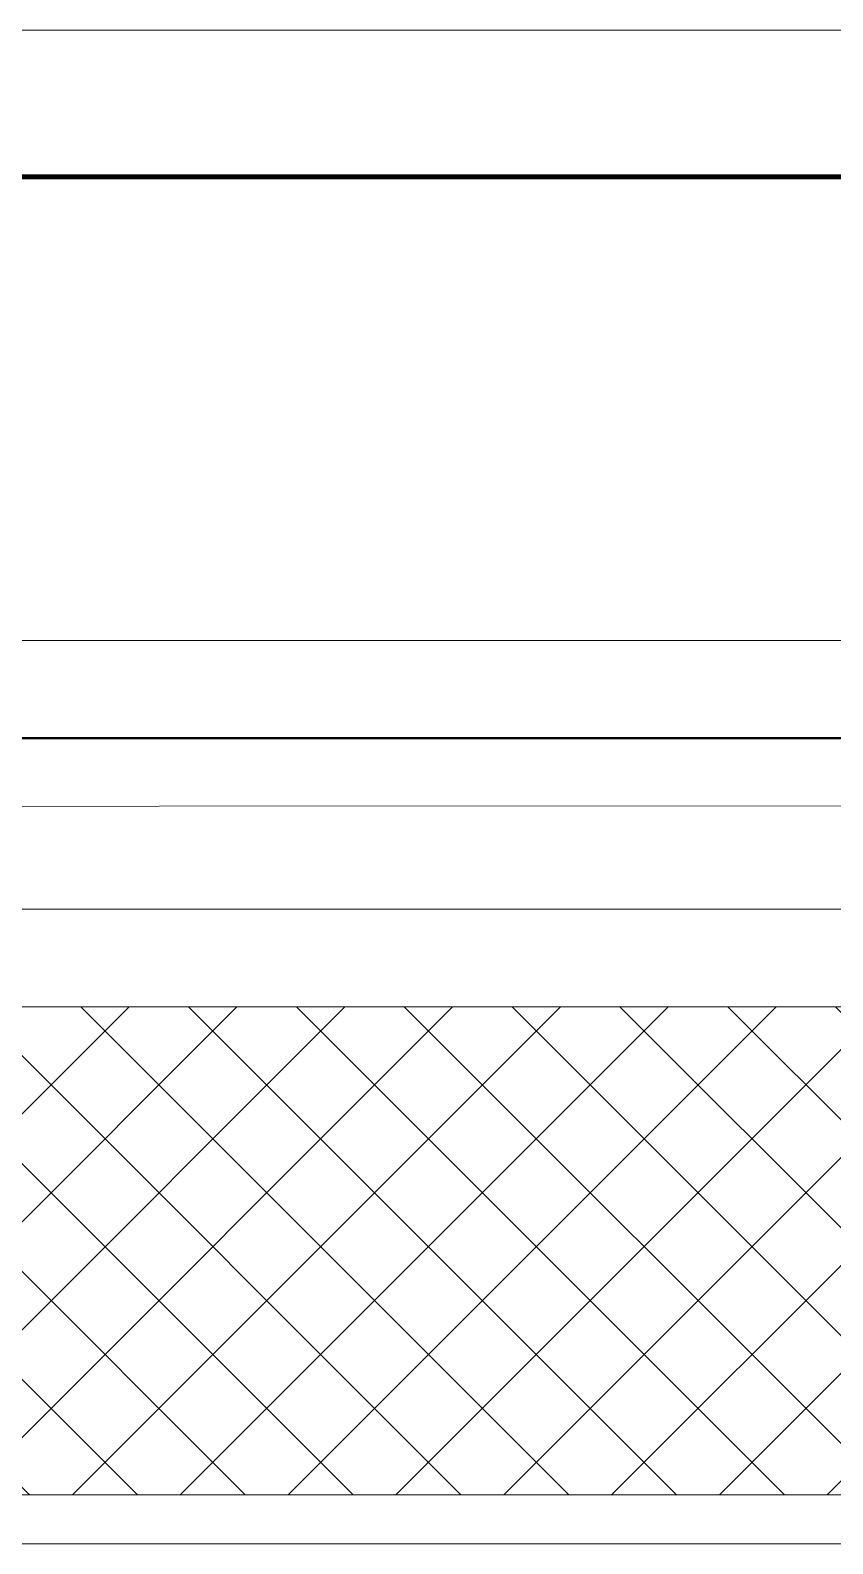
# Model space of a CAD drawing. Extents: x -1701 to 23780, y -363 to 7742.
# Drawn here: x 2935.9 to 2968.7, y 2803 to 2865 of the extents above; entities that cross this region are included whole.
import ezdxf

# ---------------------------------------------------------------- set-up
doc = ezdxf.new("R2010")
doc.units = 0
doc.header["$LTSCALE"] = 25
doc.header["$MEASUREMENT"] = 0
doc.layers.get('0').update_dxf_attribs({"color": 9, "lineweight": 9})
for name, color, linetype, lineweight in [('Audi$0$00', 8, 'Continuous', 9), ('Audi$0$06D', 8, 'Continuous', 9), ('Audi$0$09W', 8, 'Continuous', 9), ('Audi$0$10', 8, 'Continuous', 9), ('Audi$0$14', 8, 'Continuous', 9), ('Audi$0$33', 8, 'Audi$0$BATTING', 9)]:
    doc.layers.add(name, color=color, linetype=linetype, lineweight=lineweight)
doc.linetypes.add('Audi$0$BATTING', pattern='A,0.0001,-0.1,[134,ltypeshp.shx,S=0.1,R=0,X=-0.1,Y=0],-0.2,[134,ltypeshp.shx,S=0.1,R=180,X=0.1,Y=0],-0.1', length=0.4001)

# ---------------------------------------------------------------- blocks, each defined once
blk = doc.blocks.new('Audi$0$p-zemin kat')
at = {"layer": 'Audi$0$09W'}
h = blk.add_hatch(dxfattribs=at)
h.set_pattern_fill('ANSI37', color=256, scale=25, style=0)
h.paths.add_polyline_path([(2910, 2825), (3035, 2825), (3035, 2805), (2910, 2805)])
at = {"layer": 'Audi$0$00'}
blk.add_lwpolyline([(2910, 2825), (3035, 2825), (3035, 2805), (2910, 2805)], close=True, dxfattribs=at)
at = {"layer": 'Audi$0$06D'}
for points in [[(2529.825, 2825), (2529.825, 2865), (4067.5, 2865), (4067.5, 2825)], [(2904.372, 2840.001), (3034.592, 2840.002)], [(2909.85, 2833.203), (3034.968, 2833.253)]]:
    blk.add_lwpolyline(points, dxfattribs=at)
at = {"layer": 'Audi$0$10'}
for points, const_width in [([(2529.825, 2859), (4067.2, 2859)], 0.2), ([(2903.37, 2836.001), (3041.448, 2836.001)], 0.1)]:
    blk.add_lwpolyline(points, dxfattribs=dict(at, const_width=const_width))
at = {"layer": 'Audi$0$14'}
blk.add_lwpolyline([(2908, 2820.225), (2908, 2803), (3037, 2803), (3037, 2825)], dxfattribs=at)
at = {"layer": 'Audi$0$33', "ltscale": 0.4}
blk.add_lwpolyline([(2910.15, 2829), (3035, 2829)], dxfattribs=at)
blk = doc.blocks.new('Audi')
at = {"layer": 'Audi$0$10'}
blk.add_blockref('Audi$0$p-zemin kat', (0, 0), dxfattribs=at)

msp = doc.modelspace()

# ---------------------------------------------------------------- block references
at = {"color": 6}
msp.add_blockref('Audi', (0, 0), dxfattribs=at)

doc.saveas('drawing.dxf')
